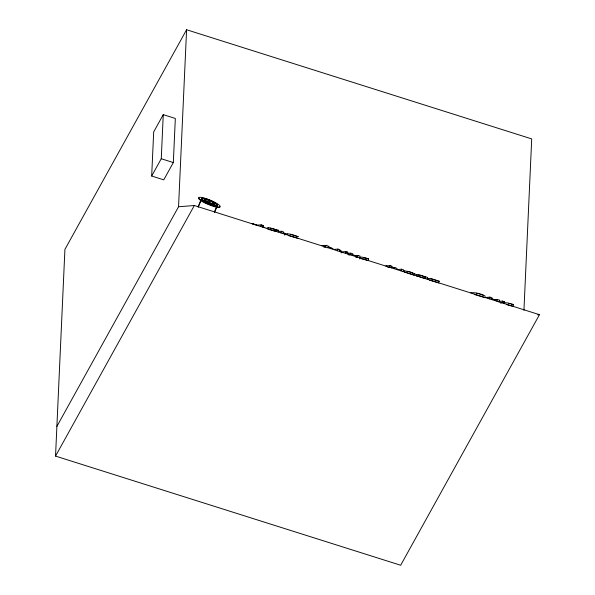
<?xml version="1.0" encoding="UTF-8"?>
<svg xmlns="http://www.w3.org/2000/svg" width="595" height="595" viewBox="0 0 595 595"><rect width="100%" height="100%" fill="white"/><g stroke="black" fill="none" stroke-linecap="round" stroke-linejoin="round"><path stroke-width="0.89" d="M56.889 426.384L178.552 206.748L194.334 205.52L539.464 314.688L400.666 565.25L55.536 456.09L64.922 249.387L186.592 29.75L531.714 138.91L523.935 310.345M151.68 176.031L153.681 131.919L163.261 114.634L175.332 118.45L173.331 162.561L163.751 179.846L151.68 176.031L161.26 158.739L163.261 114.634M178.552 206.748L186.592 29.75M260.707 226.554L261.212 224.836L263.31 225.505L262.812 227.216M267.802 229.164L275.849 231.477L276.69 229.737L278.676 230.362L278.17 232.08M276.69 229.737L275.849 231.477M280.974 232.965L281.48 231.247L283.473 231.879L282.975 233.597M284.655 235.151L285.161 233.441L283.175 232.809M327.704 247.736L328.209 246.018L326.105 245.356L325.599 247.066L323.903 247.2M337.432 250.815L337.938 249.097L339.931 249.729L339.433 251.44M341.113 253.001L341.619 251.291L339.633 250.659M345.316 253.306L345.821 251.588L347.815 252.221L347.316 253.939M352.247 255.493L352.746 253.782L350.745 253.15L350.247 254.861L348.655 254.987M359.573 257.813L360.079 256.095L358.078 255.471L357.58 257.181L355.765 257.323M359.767 258.951L360.272 257.241L362.035 257.1L368.655 258.825L368.149 260.536L361.529 258.818M391.503 267.921L392.008 266.21L390.037 265.586L389.539 267.304L387.843 267.43M400.993 270.926L401.491 269.208L403.596 269.877L403.09 271.588M424.138 278.304L424.771 278.572L425.596 276.831L427.589 277.463L427.091 279.181M425.596 276.831L424.771 278.572M489.447 298.906L489.96 297.136L492.028 297.783L491.507 299.553M497.011 301.293L497.532 299.523L499.592 300.178L499.071 301.948M504.077 303.532L504.59 301.762L502.53 301.107L502.009 302.877L500.365 303.004M512.563 306.425L513.061 306.38L513.574 304.61L507.937 302.952L503.526 302.535M198.135 206.71L200.894 200.106M198.752 205.996L200.842 201.006M214.587 211.567L217.368 204.925M214.512 212.519L216.93 206.733M55.536 456.09L194.334 205.52M270.249 228.16L270.718 228.13M417.824 275.202L419.646 275.232M412.759 273.395L412.491 272.904M333.126 248.74L328.41 246.702M206.405 199.779L205.706 199.37A5.786 1.049 22.7 0 0 206.339 201.296A5.786 1.049 22.7 0 0 214.118 204.145A5.786 1.049 22.7 0 0 212.132 201.72L210.89 201.251L211.999 201.876A4.82 0.878 22.7 0 1 213.397 203.743A4.82 0.878 22.7 0 1 207.246 201.564A4.82 0.878 22.7 0 1 205.848 199.697L206.249 199.756M485.364 296.325C483.088 294.317 475.316 292.019 470.823 292.807M261.212 224.836L257.471 225.126L251.655 223.489L256.743 225.096M261.815 225.617L263.31 225.505M264.381 227.513L264.887 227.476L263.116 226.911M267.081 227.922L267.743 227.915M275.024 229.863L275.901 229.796M277.225 230.473L278.676 230.362M278.296 231.492L281.48 231.247M285.161 233.441L283.778 233.225M297.753 236.698L298.333 236.654L290.762 234.251L286.656 233.649L287.207 234.17M321.858 245.683L326.105 245.356M334.754 249.342L337.938 249.097M341.619 251.291L339.485 250.83M341.411 251.878L341.969 251.834M342.638 251.834L345.821 251.588M346.223 252.347L347.815 252.221M350.745 253.15L347.569 253.396L348.901 253.82M358.078 255.471L355.17 255.545L351.638 254.474M368.655 258.825L367.457 258.609M390.037 265.586L385.798 265.913L387.233 266.367M401.491 269.208L397.839 269.49L396.203 267.995L390.818 266.902M489.96 297.136L486.68 297.388L488.049 297.82M497.532 299.523L494.527 299.605L490.882 298.504M499.242 301.36L502.53 301.107M502.946 301.888L504.59 301.762M513.574 304.61L511.41 304.082M537.754 314.822L539.464 314.688M363.783 257.754L366.55 258.304M508.546 303.51L510.227 303.725M414.351 274.05L415.169 273.879L408.884 271.558L403.931 270.755L404.436 271.253M506.546 304.603L513.061 306.38M476.379 293.283L477.986 293.58M407.01 271.372L408.631 271.684M416.597 276.199L418.025 276.444A4.106 0.372 16.3 0 1 420.68 277.129L423.462 278.043M404.764 272.473L406.355 272.763M474.178 294.413L485.111 297.753M430.906 278.929L432.744 279.315M391.369 267.281L394.976 267.891M356.732 256.14L353.073 255.173M496.133 300.222L494.058 299.724M290.263 234.363L291.58 234.668M288.292 235.508L297.835 238.372M429.449 280.156L438.998 283.019M420.167 275.344L421.386 275.678M407.33 272.993L414.113 275.21M271.32 228.249L274.741 229.32M409.286 271.848L412.03 272.718M478.767 293.789L479.674 294.049M292.346 234.869L297.136 236.46M433.51 279.516L438.299 281.108M492.363 299.226L493.24 299.493M161.26 158.739L173.331 162.561M438.798 281.316L439.497 281.309L431.925 278.899L427.82 278.304L428.37 278.817M480.693 294.361L483.542 295.47M422.093 275.894L423.58 276.4M328.715 246.999L329.585 247.289M424.242 276.653L424.823 276.891M330.225 247.52L330.961 247.855M276.348 229.759L268.129 227.513L268.732 227.885M425.269 276.861L421.178 275.411A4.106 0.372 16.3 0 0 418.523 274.726L415.779 274.503L416.329 275.016M212.891 205.572A8.68 1.577 22.7 0 1 207.439 203.52M206.77 203.207A8.68 1.577 22.7 0 1 204.873 202.255M201.244 199.28A8.68 1.577 22.7 0 1 201.631 198.998M217.116 205.401A8.68 1.577 22.7 0 1 216.892 206.19M198.291 207.224A8.68 1.577 22.7 0 1 198.522 206.428M217.294 204.963A8.68 1.577 22.7 0 1 209.009 203.683A8.68 1.577 22.7 0 1 201.809 198.559M209.871 200.627A8.68 1.577 22.7 0 1 213.828 202.493M215.42 203.423A8.68 1.577 22.7 0 1 216.602 204.263M219.949 206.785A11.573 2.097 22.7 0 1 208.384 204.501A11.573 2.097 22.7 0 1 198.797 197.904M209.626 201.46C205.684 200.344 208.086 197.629 209.626 201.46M202.255 200.946A11.573 2.097 22.7 0 0 219.905 206.844A11.573 2.097 22.7 0 0 206.167 198.678A11.573 2.097 22.7 0 0 202.255 200.946M203.854 200.5A8.382 1.525 22.7 0 0 216.996 205.193A8.382 1.525 22.7 0 0 208.027 199.466A8.382 1.525 22.7 0 0 203.854 200.5"/></g></svg>
